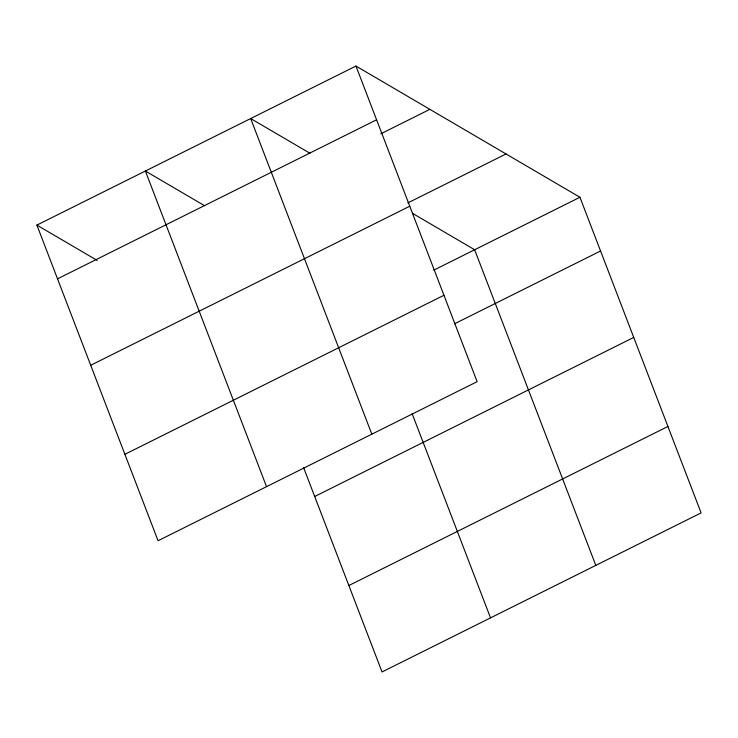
<?xml version="1.0" encoding="UTF-8"?>
<svg xmlns="http://www.w3.org/2000/svg" width="738" height="738" viewBox="0 0 738 738"><rect width="100%" height="100%" fill="white"/><g stroke="black" fill="none" stroke-linecap="round" stroke-linejoin="round"><path stroke-width="1.11" d="M355.965 66.051L477.126 381.684L158.061 540.733L36.9 225.099L355.965 66.051L579.939 197.267L701.1 512.901L382.035 671.949L303.622 467.671M57.527 278.844L376.592 119.796M380.808 133.809L429.876 109.353M407.893 202.885L506.028 153.965M90.709 365.273L409.765 206.216M433.76 270.136L579.939 197.267M124.888 454.313L443.953 295.265M454.387 323.871L600.566 251.003M314.683 496.48L633.748 337.432M348.862 585.52L667.927 426.472M309.997 153.292L250.671 118.541L371.832 434.175M412.404 213.282L474.645 249.748L595.806 565.382M204.703 205.782L145.377 171.022L266.538 486.665M36.9 225.099L97.195 260.422M412.108 413.594L490.521 617.872"/></g></svg>
